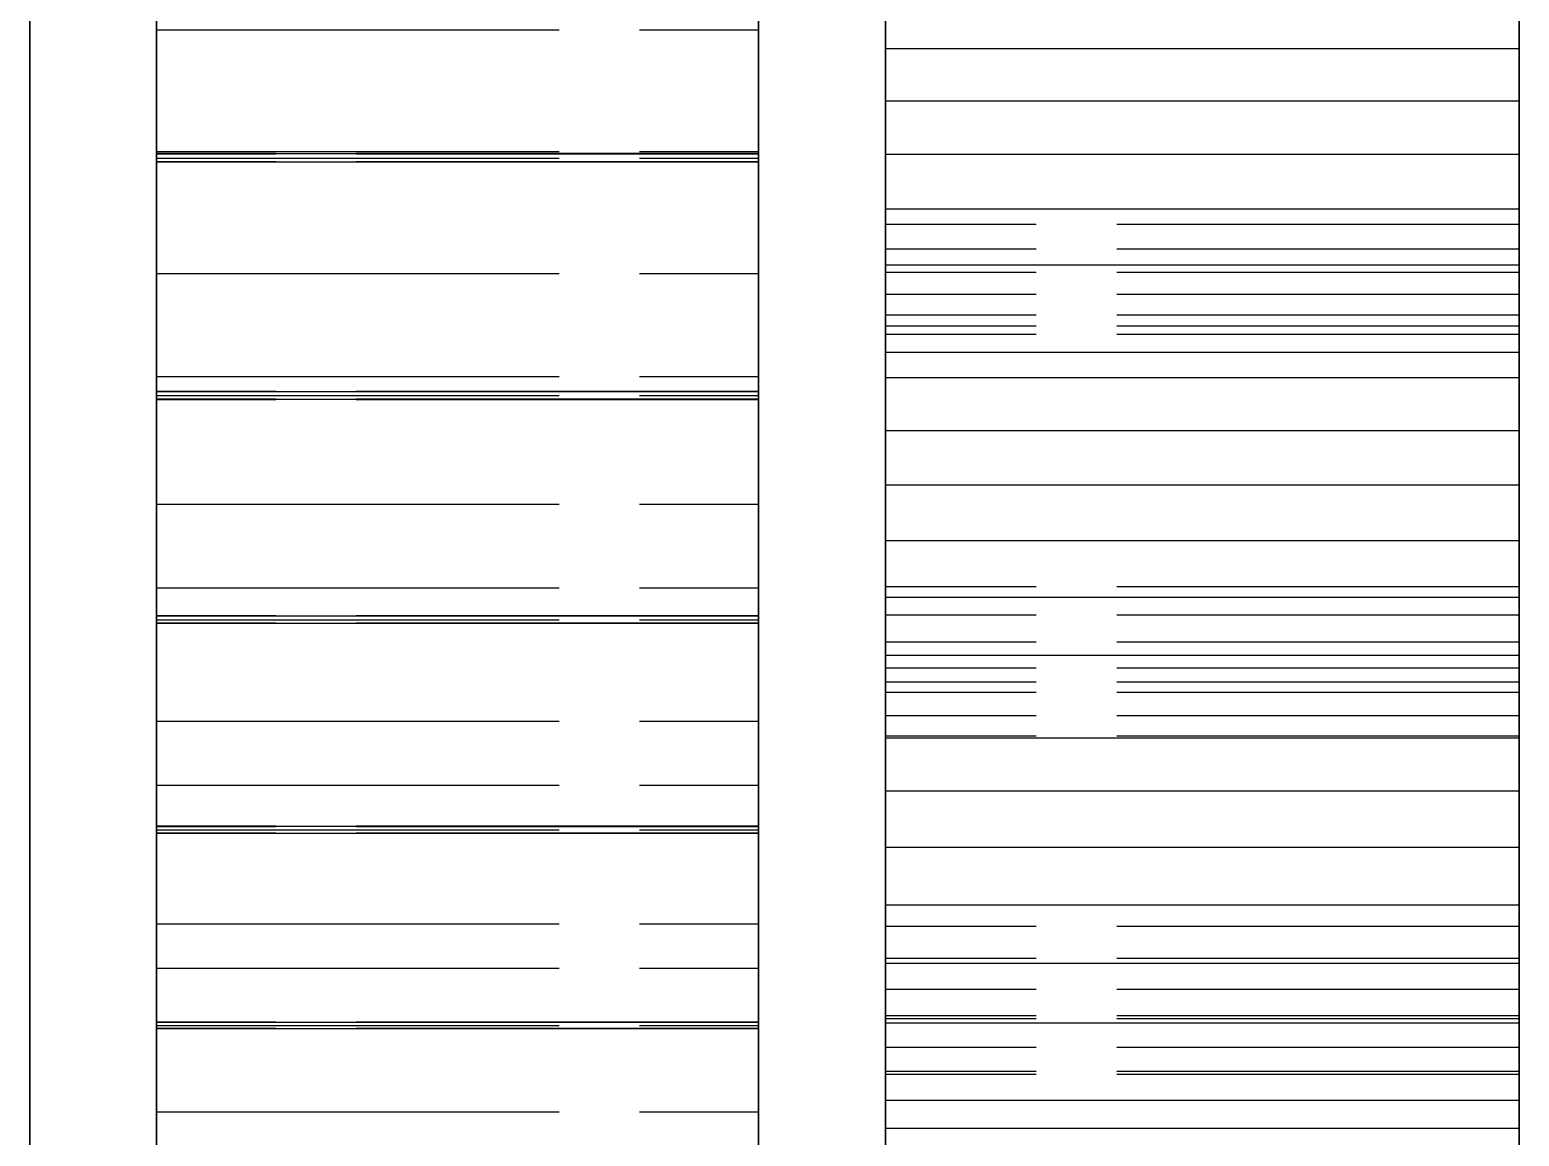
# Model space of a CAD drawing. Header units: millimetres. Extents: x -30 to 157, y -46 to 88.
# Drawn here: x 62.109 to 66.809, y -17.486 to -13.993 of the extents above; entities that cross this region are included whole.
import ezdxf

# ---------------------------------------------------------------- set-up
doc = ezdxf.new("R2010")
doc.units = ezdxf.units.MM
doc.linetypes.add('DASHED', pattern=[1.524, 1.27, -0.254])
doc.layers.add('HIDDEN', color=8, linetype='DASHED')
doc.layers.add('VISIBLE', color=7, linetype='CONTINUOUS')

msp = doc.modelspace()

# ---------------------------------------------------------------- linework, layer by layer
at = {"layer": 'HIDDEN'}
for points in [[(62.10936, -13.37919), (62.10936, -14.00148), (62.10936, -14.62376), (62.10936, -15.24605), (62.10936, -15.86834), (62.10936, -16.49063), (62.10936, -17.11292), (62.10936, -17.7352), (62.10936, -18.35749), (62.10936, -18.97978), (62.10936, -19.60207)], [(64.80936, -13.37919), (64.80936, -14.00148), (64.80936, -14.62376), (64.80936, -15.24605), (64.80936, -15.86834), (64.80936, -16.49063), (64.80936, -17.11292), (64.80936, -17.7352), (64.80936, -18.35749), (64.80936, -18.97978), (64.80936, -19.60207)], [(62.10936, -13.53785), (62.10936, -14.19824), (62.10936, -14.85862), (62.10936, -15.519), (62.10936, -16.17939), (62.10936, -16.83977), (62.10936, -17.50015), (62.10936, -18.16053), (62.10936, -18.82092), (62.10936, -19.4813), (62.10936, -20.14168), (62.10936, -20.80207)], [(64.80936, -13.53785), (64.80936, -14.19824), (64.80936, -14.85862), (64.80936, -15.519), (64.80936, -16.17939), (64.80936, -16.83977), (64.80936, -17.50015), (64.80936, -18.16053), (64.80936, -18.82092), (64.80936, -19.4813), (64.80936, -20.14168), (64.80936, -20.80207)], [(62.50936, -13.99304), (62.50936, -13.62086)], [(62.50936, -13.62843), (62.50936, -14.37779)], [(62.50936, -14.37779), (62.50936, -13.62843)], [(64.40936, -13.99304), (64.40936, -13.62086)], [(64.40936, -13.62843), (64.40936, -14.37779)], [(64.40936, -14.37779), (64.40936, -13.62843)], [(62.10936, -19.60207), (62.10936, -19.29092), (62.10936, -18.97978), (62.10936, -18.66864), (62.10936, -18.35749), (62.10936, -18.04635), (62.10936, -17.7352), (62.10936, -17.42406), (62.10936, -17.11292), (62.10936, -16.80177), (62.10936, -16.49063), (62.10936, -16.17948), (62.10936, -15.86834), (62.10936, -15.5572), (62.10936, -15.24605), (62.10936, -14.93491), (62.10936, -14.62376), (62.10936, -14.31262), (62.10936, -14.00148), (62.10936, -13.69033)], [(64.80936, -19.60207), (64.80936, -19.29092), (64.80936, -18.97978), (64.80936, -18.66864), (64.80936, -18.35749), (64.80936, -18.04635), (64.80936, -17.7352), (64.80936, -17.42406), (64.80936, -17.11292), (64.80936, -16.80177), (64.80936, -16.49063), (64.80936, -16.17948), (64.80936, -15.86834), (64.80936, -15.5572), (64.80936, -15.24605), (64.80936, -14.93491), (64.80936, -14.62376), (64.80936, -14.31262), (64.80936, -14.00148), (64.80936, -13.69033)], [(64.80936, -20.80207), (64.80936, -20.47188), (64.80936, -20.14168), (64.80936, -19.81149), (64.80936, -19.4813), (64.80936, -19.15111), (64.80936, -18.82092), (64.80936, -18.49073), (64.80936, -18.16053), (64.80936, -17.83034), (64.80936, -17.50015), (64.80936, -17.16996), (64.80936, -16.83977), (64.80936, -16.50958), (64.80936, -16.17939), (64.80936, -15.84919), (64.80936, -15.519), (64.80936, -15.18881), (64.80936, -14.85862), (64.80936, -14.52843), (64.80936, -14.19824), (64.80936, -13.86804)], [(64.80936, -13.893), (64.80936, -14.05331)], [(66.80936, -13.893), (66.80936, -14.05331)], [(62.50936, -14.38408), (62.50936, -13.99304)], [(62.50936, -13.99304), (62.50936, -14.38408)], [(62.50936, -13.99304), (64.40936, -13.99304)], [(64.40936, -14.38408), (64.40936, -13.99304)], [(64.40936, -13.99304), (64.40936, -14.38408)], [(64.80936, -14.05331), (64.80936, -14.21797)], [(66.80936, -14.05331), (64.80936, -14.05331)], [(66.80936, -14.05331), (66.80936, -14.21797)], [(64.80936, -14.21797), (64.80936, -14.38673)], [(66.80936, -14.21797), (64.80936, -14.21797)], [(66.80936, -14.21797), (66.80936, -14.38673)], [(62.50936, -14.37779), (62.50936, -15.08708)], [(62.50936, -15.08708), (62.50936, -14.37779)], [(62.50936, -14.37779), (64.40936, -14.37779)], [(62.50936, -14.37779), (64.40936, -14.37779)], [(64.40936, -14.37779), (64.40936, -15.08708)], [(64.40936, -15.08708), (64.40936, -14.37779)], [(62.50936, -14.38408), (62.50936, -14.38551)], [(62.50936, -14.38408), (62.50936, -14.38551)], [(64.40936, -14.38408), (62.50936, -14.38408)], [(62.50936, -14.38408), (64.40936, -14.38408)], [(62.50936, -14.39781), (62.50936, -14.38551)], [(62.50936, -14.38551), (62.50936, -14.39781)], [(64.40936, -14.38551), (62.50936, -14.38551)], [(64.40936, -14.38551), (62.50936, -14.38551)], [(62.50936, -14.41145), (62.50936, -14.39781)], [(62.50936, -14.39781), (62.50936, -14.41145)], [(62.50936, -14.39781), (64.40936, -14.39781)], [(62.50936, -14.39781), (64.40936, -14.39781)], [(62.50936, -14.76244), (62.50936, -14.41017)], [(62.50936, -14.41017), (62.50936, -14.41145)], [(62.50936, -14.41017), (62.50936, -14.41145)], [(62.50936, -14.41017), (62.50936, -14.76244)], [(62.50936, -14.41017), (64.40936, -14.41017)], [(64.40936, -14.41017), (62.50936, -14.41017)], [(64.40936, -14.41145), (62.50936, -14.41145)], [(64.40936, -14.41145), (62.50936, -14.41145)], [(64.40936, -14.38408), (64.40936, -14.38551)], [(64.40936, -14.38408), (64.40936, -14.38551)], [(64.40936, -14.39781), (64.40936, -14.38551)], [(64.40936, -14.38551), (64.40936, -14.39781)], [(64.40936, -14.41145), (64.40936, -14.39781)], [(64.40936, -14.39781), (64.40936, -14.41145)], [(64.40936, -14.76244), (64.40936, -14.41017)], [(64.40936, -14.41017), (64.40936, -14.41145)], [(64.40936, -14.41017), (64.40936, -14.41145)], [(64.40936, -14.41017), (64.40936, -14.76244)], [(64.80936, -14.38673), (64.80936, -14.55936)], [(66.80936, -14.38673), (64.80936, -14.38673)], [(66.80936, -14.38673), (66.80936, -14.55936)], [(64.80936, -14.55936), (64.80936, -14.73568)], [(66.80936, -14.55936), (64.80936, -14.55936)], [(66.80936, -14.55936), (66.80936, -14.73568)], [(64.80936, -14.60783), (64.80936, -14.6861)], [(64.80936, -14.9284), (64.80936, -14.60783)], [(64.80936, -14.60783), (64.80936, -14.9284)], [(64.80936, -14.6861), (64.80936, -14.60783)], [(66.80936, -14.60783), (64.80936, -14.60783)], [(66.80936, -14.60783), (64.80936, -14.60783)], [(66.80936, -14.60783), (66.80936, -14.6861)], [(66.80936, -14.9284), (66.80936, -14.60783)], [(66.80936, -14.60783), (66.80936, -14.9284)], [(66.80936, -14.6861), (66.80936, -14.60783)], [(64.80936, -14.6861), (64.80936, -14.75966)], [(64.80936, -14.75966), (64.80936, -14.6861)], [(66.80936, -14.6861), (64.80936, -14.6861)], [(66.80936, -14.6861), (64.80936, -14.6861)], [(66.80936, -14.6861), (66.80936, -14.75966)], [(66.80936, -14.75966), (66.80936, -14.6861)], [(64.80936, -14.73568), (64.80936, -15.01151)], [(66.80936, -14.73568), (64.80936, -14.73568)], [(66.80936, -14.73568), (66.80936, -15.01151)], [(62.50936, -15.13463), (62.50936, -14.76244)], [(62.50936, -14.76244), (62.50936, -15.13463)], [(62.50936, -14.76244), (64.40936, -14.76244)], [(62.50936, -14.76244), (64.40936, -14.76244)], [(64.40936, -15.13463), (64.40936, -14.76244)], [(64.40936, -14.76244), (64.40936, -15.13463)], [(64.80936, -14.75966), (64.80936, -14.8288)], [(64.80936, -14.8288), (64.80936, -14.75966)], [(66.80936, -14.75966), (64.80936, -14.75966)], [(66.80936, -14.75966), (64.80936, -14.75966)], [(66.80936, -14.75966), (66.80936, -14.8288)], [(66.80936, -14.8288), (66.80936, -14.75966)], [(64.80936, -14.8288), (64.80936, -14.89372)], [(64.80936, -14.89372), (64.80936, -14.8288)], [(66.80936, -14.8288), (64.80936, -14.8288)], [(66.80936, -14.8288), (64.80936, -14.8288)], [(66.80936, -14.8288), (66.80936, -14.89372)], [(66.80936, -14.89372), (66.80936, -14.8288)], [(64.80936, -14.89372), (64.80936, -14.95458)], [(64.80936, -14.95458), (64.80936, -14.89372)], [(66.80936, -14.89372), (64.80936, -14.89372)], [(66.80936, -14.89372), (64.80936, -14.89372)], [(66.80936, -14.89372), (66.80936, -14.95458)], [(66.80936, -14.95458), (66.80936, -14.89372)], [(64.80936, -15.01151), (64.80936, -14.9284)], [(64.80936, -14.9284), (64.80936, -15.09151)], [(66.80936, -14.9284), (64.80936, -14.9284)], [(66.80936, -14.9284), (64.80936, -14.9284)], [(66.80936, -15.01151), (66.80936, -14.9284)], [(66.80936, -14.9284), (66.80936, -15.09151)], [(64.80936, -14.95458), (64.80936, -15.01151)], [(64.80936, -15.01151), (64.80936, -14.95458)], [(66.80936, -14.95458), (64.80936, -14.95458)], [(66.80936, -14.95458), (64.80936, -14.95458)], [(66.80936, -14.95458), (66.80936, -15.01151)], [(66.80936, -15.01151), (66.80936, -14.95458)], [(66.80936, -15.01151), (64.80936, -15.01151)], [(62.50936, -15.08708), (62.50936, -15.75432)], [(62.50936, -15.75432), (62.50936, -15.08708)], [(62.50936, -15.08708), (64.40936, -15.08708)], [(62.50936, -15.08708), (64.40936, -15.08708)], [(64.40936, -15.08708), (64.40936, -15.75432)], [(64.40936, -15.75432), (64.40936, -15.08708)], [(64.80936, -15.09151), (64.80936, -15.25906)], [(66.80936, -15.09151), (64.80936, -15.09151)], [(66.80936, -15.09151), (66.80936, -15.25906)], [(62.50936, -15.13463), (62.50936, -15.13612)], [(62.50936, -15.13463), (62.50936, -15.13612)], [(64.40936, -15.13463), (62.50936, -15.13463)], [(62.50936, -15.13463), (64.40936, -15.13463)], [(62.50936, -15.14769), (62.50936, -15.13612)], [(62.50936, -15.13612), (62.50936, -15.14769)], [(64.40936, -15.13612), (62.50936, -15.13612)], [(64.40936, -15.13612), (62.50936, -15.13612)], [(62.50936, -15.16067), (62.50936, -15.14769)], [(62.50936, -15.14769), (62.50936, -15.16067)], [(62.50936, -15.14769), (64.40936, -15.14769)], [(62.50936, -15.14769), (64.40936, -15.14769)], [(62.50936, -15.49071), (62.50936, -15.15932)], [(62.50936, -15.15932), (62.50936, -15.16067)], [(62.50936, -15.15932), (62.50936, -15.16067)], [(62.50936, -15.15932), (62.50936, -15.49071)], [(62.50936, -15.15932), (64.40936, -15.15932)], [(64.40936, -15.15932), (62.50936, -15.15932)], [(64.40936, -15.16067), (62.50936, -15.16067)], [(64.40936, -15.16067), (62.50936, -15.16067)], [(64.40936, -15.13463), (64.40936, -15.13612)], [(64.40936, -15.13463), (64.40936, -15.13612)], [(64.40936, -15.14769), (64.40936, -15.13612)], [(64.40936, -15.13612), (64.40936, -15.14769)], [(64.40936, -15.16067), (64.40936, -15.14769)], [(64.40936, -15.14769), (64.40936, -15.16067)], [(64.40936, -15.49071), (64.40936, -15.15932)], [(64.40936, -15.15932), (64.40936, -15.16067)], [(64.40936, -15.15932), (64.40936, -15.16067)], [(64.40936, -15.15932), (64.40936, -15.49071)], [(64.80936, -15.25906), (64.80936, -15.43073)], [(66.80936, -15.25906), (64.80936, -15.25906)], [(66.80936, -15.25906), (66.80936, -15.43073)], [(64.80936, -15.43073), (64.80936, -15.60625)], [(66.80936, -15.43073), (64.80936, -15.43073)], [(66.80936, -15.43073), (66.80936, -15.60625)], [(62.50936, -15.84299), (62.50936, -15.49071)], [(62.50936, -15.49071), (62.50936, -15.84299)], [(62.50936, -15.49071), (64.40936, -15.49071)], [(62.50936, -15.49071), (64.40936, -15.49071)], [(64.40936, -15.84299), (64.40936, -15.49071)], [(64.40936, -15.49071), (64.40936, -15.84299)], [(64.80936, -15.60625), (64.80936, -15.78542)], [(66.80936, -15.60625), (64.80936, -15.60625)], [(66.80936, -15.60625), (66.80936, -15.78542)], [(62.50936, -15.75432), (62.50936, -16.37765)], [(62.50936, -16.37765), (62.50936, -15.75432)], [(62.50936, -15.75432), (64.40936, -15.75432)], [(62.50936, -15.75432), (64.40936, -15.75432)], [(64.40936, -15.75432), (64.40936, -16.37765)], [(64.40936, -16.37765), (64.40936, -15.75432)], [(64.80936, -15.75099), (64.80936, -15.84101)], [(64.80936, -16.05273), (64.80936, -15.75099)], [(64.80936, -15.75099), (64.80936, -16.05273)], [(64.80936, -15.84101), (64.80936, -15.75099)], [(66.80936, -15.75099), (64.80936, -15.75099)], [(66.80936, -15.75099), (64.80936, -15.75099)], [(64.80936, -15.78542), (64.80936, -15.96807)], [(66.80936, -15.78542), (64.80936, -15.78542)], [(66.80936, -15.75099), (66.80936, -15.84101)], [(66.80936, -16.05273), (66.80936, -15.75099)], [(66.80936, -15.75099), (66.80936, -16.05273)], [(66.80936, -15.84101), (66.80936, -15.75099)], [(66.80936, -15.78542), (66.80936, -15.96807)], [(62.50936, -15.84299), (62.50936, -15.84454)], [(62.50936, -15.84299), (62.50936, -15.84454)], [(64.40936, -15.84299), (62.50936, -15.84299)], [(62.50936, -15.84299), (64.40936, -15.84299)], [(62.50936, -15.85535), (62.50936, -15.84454)], [(62.50936, -15.84454), (62.50936, -15.85535)], [(64.40936, -15.84454), (62.50936, -15.84454)], [(64.40936, -15.84454), (62.50936, -15.84454)], [(62.50936, -15.86764), (62.50936, -15.85535)], [(62.50936, -15.85535), (62.50936, -15.86764)], [(62.50936, -15.85535), (64.40936, -15.85535)], [(62.50936, -15.85535), (64.40936, -15.85535)], [(62.50936, -16.1758), (62.50936, -15.86621)], [(62.50936, -15.86621), (62.50936, -15.86764)], [(62.50936, -15.86621), (62.50936, -15.86764)], [(62.50936, -15.86621), (62.50936, -16.1758)], [(62.50936, -15.86621), (64.40936, -15.86621)], [(64.40936, -15.86621), (62.50936, -15.86621)], [(64.40936, -15.86764), (62.50936, -15.86764)], [(64.40936, -15.86764), (62.50936, -15.86764)], [(64.40936, -15.84299), (64.40936, -15.84454)], [(64.40936, -15.84299), (64.40936, -15.84454)], [(64.40936, -15.85535), (64.40936, -15.84454)], [(64.40936, -15.84454), (64.40936, -15.85535)], [(64.40936, -15.86764), (64.40936, -15.85535)], [(64.40936, -15.85535), (64.40936, -15.86764)], [(64.40936, -16.1758), (64.40936, -15.86621)], [(64.40936, -15.86621), (64.40936, -15.86764)], [(64.40936, -15.86621), (64.40936, -15.86764)], [(64.40936, -15.86621), (64.40936, -16.1758)], [(64.80936, -15.84101), (64.80936, -15.92658)], [(64.80936, -15.92658), (64.80936, -15.84101)], [(66.80936, -15.84101), (64.80936, -15.84101)], [(66.80936, -15.84101), (64.80936, -15.84101)], [(66.80936, -15.84101), (66.80936, -15.92658)], [(66.80936, -15.92658), (66.80936, -15.84101)], [(64.80936, -15.92658), (64.80936, -16.00797)], [(64.80936, -16.00797), (64.80936, -15.92658)], [(66.80936, -15.92658), (64.80936, -15.92658)], [(66.80936, -15.92658), (64.80936, -15.92658)], [(66.80936, -15.92658), (66.80936, -16.00797)], [(66.80936, -16.00797), (66.80936, -15.92658)], [(64.80936, -15.96807), (64.80936, -16.22874)], [(66.80936, -15.96807), (64.80936, -15.96807)], [(66.80936, -15.96807), (66.80936, -16.22874)], [(64.80936, -16.00797), (64.80936, -16.08537)], [(64.80936, -16.08537), (64.80936, -16.00797)], [(66.80936, -16.00797), (64.80936, -16.00797)], [(66.80936, -16.00797), (64.80936, -16.00797)], [(66.80936, -16.00797), (66.80936, -16.08537)], [(66.80936, -16.08537), (66.80936, -16.00797)], [(64.80936, -16.22262), (64.80936, -16.05273)], [(64.80936, -16.05273), (64.80936, -16.22262)], [(66.80936, -16.05273), (64.80936, -16.05273)], [(66.80936, -16.05273), (64.80936, -16.05273)], [(66.80936, -16.22262), (66.80936, -16.05273)], [(66.80936, -16.05273), (66.80936, -16.22262)], [(64.80936, -16.08537), (64.80936, -16.15891)], [(64.80936, -16.15891), (64.80936, -16.08537)], [(66.80936, -16.08537), (64.80936, -16.08537)], [(66.80936, -16.08537), (64.80936, -16.08537)], [(66.80936, -16.08537), (66.80936, -16.15891)], [(66.80936, -16.15891), (66.80936, -16.08537)], [(64.80936, -16.15891), (64.80936, -16.22874)], [(64.80936, -16.22874), (64.80936, -16.15891)], [(66.80936, -16.15891), (64.80936, -16.15891)], [(66.80936, -16.15891), (64.80936, -16.15891)], [(66.80936, -16.15891), (66.80936, -16.22874)], [(66.80936, -16.22874), (66.80936, -16.15891)], [(62.50936, -16.50719), (62.50936, -16.1758)], [(62.50936, -16.1758), (62.50936, -16.50719)], [(62.50936, -16.1758), (64.40936, -16.1758)], [(62.50936, -16.1758), (64.40936, -16.1758)], [(64.40936, -16.50719), (64.40936, -16.1758)], [(64.40936, -16.1758), (64.40936, -16.50719)], [(64.80936, -16.22874), (64.80936, -16.22262)], [(64.80936, -16.22262), (64.80936, -16.39667)], [(66.80936, -16.22262), (64.80936, -16.22262)], [(66.80936, -16.22262), (64.80936, -16.22262)], [(66.80936, -16.22874), (64.80936, -16.22874)], [(66.80936, -16.22874), (66.80936, -16.22262)], [(66.80936, -16.22262), (66.80936, -16.39667)], [(62.50936, -16.37765), (62.50936, -16.95533)], [(62.50936, -16.95533), (62.50936, -16.37765)], [(62.50936, -16.37765), (64.40936, -16.37765)], [(62.50936, -16.37765), (64.40936, -16.37765)], [(64.40936, -16.37765), (64.40936, -16.95533)], [(64.40936, -16.95533), (64.40936, -16.37765)], [(64.80936, -16.39667), (64.80936, -16.57457)], [(66.80936, -16.39667), (64.80936, -16.39667)], [(66.80936, -16.39667), (66.80936, -16.57457)], [(62.50936, -16.50719), (62.50936, -16.50881)], [(62.50936, -16.50719), (62.50936, -16.50881)], [(64.40936, -16.50719), (62.50936, -16.50719)], [(62.50936, -16.50719), (64.40936, -16.50719)], [(62.50936, -16.51882), (62.50936, -16.50881)], [(62.50936, -16.50881), (62.50936, -16.51882)], [(64.40936, -16.50881), (62.50936, -16.50881)], [(64.40936, -16.50881), (62.50936, -16.50881)], [(62.50936, -16.53038), (62.50936, -16.51882)], [(62.50936, -16.51882), (62.50936, -16.53038)], [(62.50936, -16.51882), (64.40936, -16.51882)], [(62.50936, -16.51882), (64.40936, -16.51882)], [(62.50936, -16.8158), (62.50936, -16.52889)], [(62.50936, -16.52889), (62.50936, -16.53038)], [(62.50936, -16.52889), (62.50936, -16.53038)], [(62.50936, -16.52889), (62.50936, -16.8158)], [(62.50936, -16.52889), (64.40936, -16.52889)], [(64.40936, -16.52889), (62.50936, -16.52889)], [(64.40936, -16.53038), (62.50936, -16.53038)], [(64.40936, -16.53038), (62.50936, -16.53038)], [(64.40936, -16.50719), (64.40936, -16.50881)], [(64.40936, -16.50719), (64.40936, -16.50881)], [(64.40936, -16.51882), (64.40936, -16.50881)], [(64.40936, -16.50881), (64.40936, -16.51882)], [(64.40936, -16.53038), (64.40936, -16.51882)], [(64.40936, -16.51882), (64.40936, -16.53038)], [(64.40936, -16.8158), (64.40936, -16.52889)], [(64.40936, -16.52889), (64.40936, -16.53038)], [(64.40936, -16.52889), (64.40936, -16.53038)], [(64.40936, -16.52889), (64.40936, -16.8158)], [(64.80936, -16.57457), (64.80936, -16.75607)], [(66.80936, -16.57457), (64.80936, -16.57457)], [(66.80936, -16.57457), (66.80936, -16.75607)], [(64.80936, -16.75607), (64.80936, -16.94098)], [(66.80936, -16.75607), (64.80936, -16.75607)], [(66.80936, -16.75607), (66.80936, -16.94098)], [(62.50936, -17.12538), (62.50936, -16.8158)], [(62.50936, -16.8158), (62.50936, -17.12538)], [(62.50936, -16.8158), (64.40936, -16.8158)], [(62.50936, -16.8158), (64.40936, -16.8158)], [(64.40936, -17.12538), (64.40936, -16.8158)], [(64.40936, -16.8158), (64.40936, -17.12538)], [(64.80936, -16.82379), (64.80936, -16.92517)], [(64.80936, -17.10537), (64.80936, -16.82379)], [(64.80936, -16.82379), (64.80936, -17.10537)], [(64.80936, -16.92517), (64.80936, -16.82379)], [(66.80936, -16.82379), (64.80936, -16.82379)], [(66.80936, -16.82379), (64.80936, -16.82379)], [(66.80936, -16.82379), (66.80936, -16.92517)], [(66.80936, -17.10537), (66.80936, -16.82379)], [(66.80936, -16.82379), (66.80936, -17.10537)], [(66.80936, -16.92517), (66.80936, -16.82379)], [(62.50936, -16.95533), (62.50936, -17.48575)], [(62.50936, -17.48575), (62.50936, -16.95533)], [(62.50936, -16.95533), (64.40936, -16.95533)], [(62.50936, -16.95533), (64.40936, -16.95533)], [(64.40936, -16.95533), (64.40936, -17.48575)], [(64.40936, -17.48575), (64.40936, -16.95533)], [(64.80936, -16.92517), (64.80936, -17.02237)], [(64.80936, -17.02237), (64.80936, -16.92517)], [(66.80936, -16.92517), (64.80936, -16.92517)], [(66.80936, -16.92517), (64.80936, -16.92517)], [(64.80936, -16.94098), (64.80936, -17.12914)], [(66.80936, -16.94098), (64.80936, -16.94098)], [(66.80936, -16.92517), (66.80936, -17.02237)], [(66.80936, -17.02237), (66.80936, -16.92517)], [(66.80936, -16.94098), (66.80936, -17.12914)], [(64.80936, -17.02237), (64.80936, -17.11565)], [(64.80936, -17.11565), (64.80936, -17.02237)], [(66.80936, -17.02237), (64.80936, -17.02237)], [(66.80936, -17.02237), (64.80936, -17.02237)], [(66.80936, -17.02237), (66.80936, -17.11565)], [(66.80936, -17.11565), (66.80936, -17.02237)], [(64.80936, -17.28127), (64.80936, -17.10537)], [(64.80936, -17.10537), (64.80936, -17.28127)], [(66.80936, -17.10537), (64.80936, -17.10537)], [(66.80936, -17.10537), (64.80936, -17.10537)], [(66.80936, -17.28127), (66.80936, -17.10537)], [(66.80936, -17.10537), (66.80936, -17.28127)], [(62.50936, -17.12538), (62.50936, -17.12705)], [(62.50936, -17.12538), (62.50936, -17.12705)], [(64.40936, -17.12538), (62.50936, -17.12538)], [(62.50936, -17.12538), (64.40936, -17.12538)], [(62.50936, -17.13625), (62.50936, -17.12705)], [(62.50936, -17.12705), (62.50936, -17.13625)], [(64.40936, -17.12705), (62.50936, -17.12705)], [(64.40936, -17.12705), (62.50936, -17.12705)], [(62.50936, -17.14705), (62.50936, -17.13625)], [(62.50936, -17.13625), (62.50936, -17.14705)], [(62.50936, -17.13625), (64.40936, -17.13625)], [(62.50936, -17.13625), (64.40936, -17.13625)], [(62.50936, -17.40893), (62.50936, -17.14549)], [(62.50936, -17.14549), (62.50936, -17.14705)], [(62.50936, -17.14549), (62.50936, -17.14705)], [(62.50936, -17.14549), (62.50936, -17.40893)], [(62.50936, -17.14549), (64.40936, -17.14549)], [(64.40936, -17.14549), (62.50936, -17.14549)], [(64.40936, -17.14705), (62.50936, -17.14705)], [(64.40936, -17.14705), (62.50936, -17.14705)], [(64.40936, -17.12538), (64.40936, -17.12705)], [(64.40936, -17.12538), (64.40936, -17.12705)], [(64.40936, -17.13625), (64.40936, -17.12705)], [(64.40936, -17.12705), (64.40936, -17.13625)], [(64.40936, -17.14705), (64.40936, -17.13625)], [(64.40936, -17.13625), (64.40936, -17.14705)], [(64.40936, -17.40893), (64.40936, -17.14549)], [(64.40936, -17.14549), (64.40936, -17.14705)], [(64.40936, -17.14549), (64.40936, -17.14705)], [(64.40936, -17.14549), (64.40936, -17.40893)], [(64.80936, -17.11565), (64.80936, -17.20517)], [(64.80936, -17.20517), (64.80936, -17.11565)], [(66.80936, -17.11565), (64.80936, -17.11565)], [(66.80936, -17.11565), (64.80936, -17.11565)], [(64.80936, -17.12914), (64.80936, -17.37348)], [(66.80936, -17.12914), (64.80936, -17.12914)], [(66.80936, -17.11565), (66.80936, -17.20517)], [(66.80936, -17.20517), (66.80936, -17.11565)], [(66.80936, -17.12914), (66.80936, -17.37348)], [(64.80936, -17.20517), (64.80936, -17.29108)], [(64.80936, -17.29108), (64.80936, -17.20517)], [(66.80936, -17.20517), (64.80936, -17.20517)], [(66.80936, -17.20517), (64.80936, -17.20517)], [(66.80936, -17.20517), (66.80936, -17.29108)], [(66.80936, -17.29108), (66.80936, -17.20517)], [(64.80936, -17.37348), (64.80936, -17.28127)], [(64.80936, -17.28127), (64.80936, -17.46104)], [(66.80936, -17.28127), (64.80936, -17.28127)], [(66.80936, -17.28127), (64.80936, -17.28127)], [(64.80936, -17.29108), (64.80936, -17.37348)], [(64.80936, -17.37348), (64.80936, -17.29108)], [(66.80936, -17.29108), (64.80936, -17.29108)], [(66.80936, -17.29108), (64.80936, -17.29108)], [(66.80936, -17.37348), (66.80936, -17.28127)], [(66.80936, -17.28127), (66.80936, -17.46104)], [(66.80936, -17.29108), (66.80936, -17.37348)], [(66.80936, -17.37348), (66.80936, -17.29108)], [(66.80936, -17.37348), (64.80936, -17.37348)], [(62.50936, -17.69585), (62.50936, -17.40893)], [(62.50936, -17.40893), (62.50936, -17.69585)], [(62.50936, -17.40893), (64.40936, -17.40893)], [(62.50936, -17.40893), (64.40936, -17.40893)], [(64.40936, -17.69585), (64.40936, -17.40893)], [(64.40936, -17.40893), (64.40936, -17.69585)], [(64.80936, -17.46104), (64.80936, -17.64438)], [(66.80936, -17.46104), (64.80936, -17.46104)], [(66.80936, -17.46104), (66.80936, -17.64438)]]:
    msp.add_lwpolyline(points, dxfattribs=at)
at = {"layer": 'VISIBLE'}
for points in [[(62.10936, -20.80207), (62.10936, -20.47188), (62.10936, -20.14168), (62.10936, -19.81149), (62.10936, -19.4813), (62.10936, -19.15111), (62.10936, -18.82092), (62.10936, -18.49073), (62.10936, -18.16053), (62.10936, -17.83034), (62.10936, -17.50015), (62.10936, -17.16996), (62.10936, -16.83977), (62.10936, -16.50958), (62.10936, -16.17939), (62.10936, -15.84919), (62.10936, -15.519), (62.10936, -15.18881), (62.10936, -14.85862), (62.10936, -14.52843), (62.10936, -14.19824), (62.10936, -13.86804)], [(64.80936, -14.05331), (64.80936, -13.893)], [(66.80936, -14.05331), (66.80936, -13.893)], [(64.80936, -14.21797), (64.80936, -14.05331)], [(66.80936, -14.05331), (64.80936, -14.05331)], [(66.80936, -14.21797), (66.80936, -14.05331)], [(64.80936, -14.38673), (64.80936, -14.21797)], [(66.80936, -14.21797), (64.80936, -14.21797)], [(66.80936, -14.38673), (66.80936, -14.21797)], [(64.80936, -14.55936), (64.80936, -14.38673)], [(66.80936, -14.38673), (64.80936, -14.38673)], [(66.80936, -14.55936), (66.80936, -14.38673)], [(64.80936, -14.73568), (64.80936, -14.55936)], [(66.80936, -14.55936), (64.80936, -14.55936)], [(66.80936, -14.73568), (66.80936, -14.55936)], [(64.80936, -15.01151), (64.80936, -14.73568)], [(66.80936, -14.73568), (64.80936, -14.73568)], [(66.80936, -15.01151), (66.80936, -14.73568)], [(64.80936, -15.09151), (64.80936, -15.01151)], [(66.80936, -15.01151), (64.80936, -15.01151)], [(66.80936, -15.09151), (66.80936, -15.01151)], [(64.80936, -15.25906), (64.80936, -15.09151)], [(66.80936, -15.09151), (64.80936, -15.09151)], [(66.80936, -15.25906), (66.80936, -15.09151)], [(64.80936, -15.43073), (64.80936, -15.25906)], [(66.80936, -15.25906), (64.80936, -15.25906)], [(66.80936, -15.43073), (66.80936, -15.25906)], [(64.80936, -15.60625), (64.80936, -15.43073)], [(66.80936, -15.43073), (64.80936, -15.43073)], [(66.80936, -15.60625), (66.80936, -15.43073)], [(64.80936, -15.78542), (64.80936, -15.60625)], [(66.80936, -15.60625), (64.80936, -15.60625)], [(66.80936, -15.78542), (66.80936, -15.60625)], [(64.80936, -15.96807), (64.80936, -15.78542)], [(66.80936, -15.78542), (64.80936, -15.78542)], [(66.80936, -15.96807), (66.80936, -15.78542)], [(64.80936, -16.22874), (64.80936, -15.96807)], [(66.80936, -15.96807), (64.80936, -15.96807)], [(66.80936, -16.22874), (66.80936, -15.96807)], [(64.80936, -16.39667), (64.80936, -16.22874)], [(66.80936, -16.22874), (64.80936, -16.22874)], [(66.80936, -16.39667), (66.80936, -16.22874)], [(64.80936, -16.57457), (64.80936, -16.39667)], [(66.80936, -16.39667), (64.80936, -16.39667)], [(66.80936, -16.57457), (66.80936, -16.39667)], [(64.80936, -16.75607), (64.80936, -16.57457)], [(66.80936, -16.57457), (64.80936, -16.57457)], [(66.80936, -16.75607), (66.80936, -16.57457)], [(64.80936, -16.94098), (64.80936, -16.75607)], [(66.80936, -16.75607), (64.80936, -16.75607)], [(66.80936, -16.94098), (66.80936, -16.75607)], [(64.80936, -17.12914), (64.80936, -16.94098)], [(66.80936, -16.94098), (64.80936, -16.94098)], [(66.80936, -17.12914), (66.80936, -16.94098)], [(64.80936, -17.37348), (64.80936, -17.12914)], [(66.80936, -17.12914), (64.80936, -17.12914)], [(66.80936, -17.37348), (66.80936, -17.12914)], [(64.80936, -17.46104), (64.80936, -17.37348)], [(66.80936, -17.37348), (64.80936, -17.37348)], [(66.80936, -17.46104), (66.80936, -17.37348)], [(64.80936, -17.64438), (64.80936, -17.46104)], [(66.80936, -17.46104), (64.80936, -17.46104)], [(66.80936, -17.64438), (66.80936, -17.46104)]]:
    msp.add_lwpolyline(points, dxfattribs=at)

doc.saveas('drawing.dxf')
